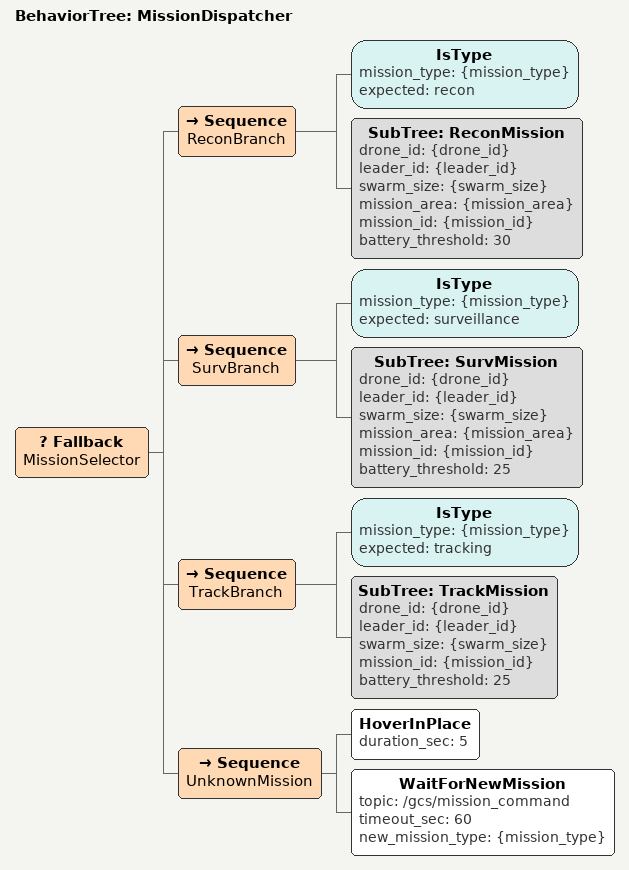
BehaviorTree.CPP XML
<?xml version="1.0" encoding="UTF-8"?>
<root BTCPP_format="4" main_tree_to_execute="MissionDispatcher">

  <!-- ============================================================
       MissionDispatcher
  ============================================================ -->
  <BehaviorTree ID="MissionDispatcher">
    <!--
      Fallback 패턴:
      IsType 조건이 SUCCESS인 Sequence만 실행됨.
      나머지는 IsType FAILURE → Sequence FAILURE → 다음으로 넘어감.
    -->
    <Fallback name="MissionSelector">

      <!-- 정찰 임무 -->
      <Sequence name="ReconBranch">
        <IsType mission_type="{mission_type}" expected="recon"/>
        <!--
          battery_threshold=30: 정찰 중단 임계값.
          root 블랙보드(10%)와 별개로 SubTree 내부에서만 사용.
          SubTree 종료 시 이 값은 소멸 → root 값 10% 유지.
        -->
        <SubTree ID="ReconMission"
                 drone_id="{drone_id}"
                 leader_id="{leader_id}"
                 swarm_size="{swarm_size}"
                 mission_area="{mission_area}"
                 mission_id="{mission_id}"
                 battery_threshold="30"/>
      </Sequence>

      <!-- 감시 임무 -->
      <Sequence name="SurvBranch">
        <IsType mission_type="{mission_type}" expected="surveillance"/>
        <SubTree ID="SurvMission"
                 drone_id="{drone_id}"
                 leader_id="{leader_id}"
                 swarm_size="{swarm_size}"
                 mission_area="{mission_area}"
                 mission_id="{mission_id}"
                 battery_threshold="25"/>
      </Sequence>

      <!-- 추적 임무 -->
      <Sequence name="TrackBranch">
        <IsType mission_type="{mission_type}" expected="tracking"/>
        <SubTree ID="TrackMission"
                 drone_id="{drone_id}"
                 leader_id="{leader_id}"
                 swarm_size="{swarm_size}"
                 mission_id="{mission_id}"
                 battery_threshold="25"/>
      </Sequence>

      <!--
        알 수 없는 mission_type:
        호버 유지 후 GCS로부터 새 명령 대기.
        timeout 초과 시 FAILURE → root EmergencyFallback 진입.
      -->
      <Sequence name="UnknownMission">
        <HoverInPlace duration_sec="5"/>
        <WaitForNewMission
          topic="/gcs/mission_command"
          timeout_sec="60"
          new_mission_type="{mission_type}"/>
      </Sequence>

    </Fallback>
  </BehaviorTree>

</root>
